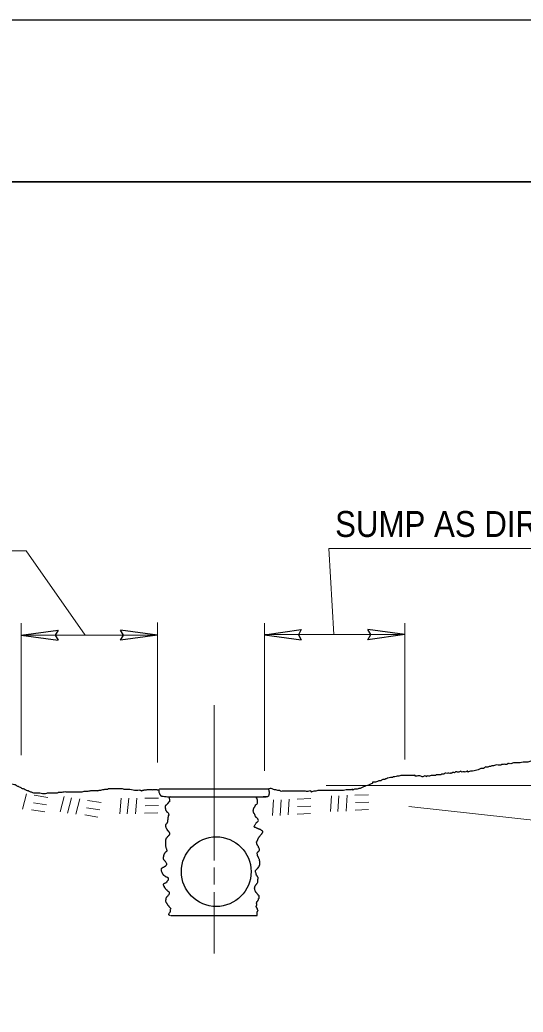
# Model space of a CAD drawing. Extents: x -395 to -23, y 146 to 425.
# Drawn here: x -229.44 to -206.16, y 330.62 to 376.53 of the extents above; entities that cross this region are included whole.
import ezdxf

# ---------------------------------------------------------------- set-up
doc = ezdxf.new("R2010")
doc.units = 0
doc.header["$LTSCALE"] = 0.48
doc.layers.add('1', color=7, linetype='Continuous', lineweight=13)

msp = doc.modelspace()

# ---------------------------------------------------------------- linework, layer by layer
at = {"layer": '1', "lineweight": 35}
msp.add_line((-358.9241, 369.0337), (-33.924, 369.0337), dxfattribs=at)
at = {"layer": '1'}
for p, q in [((-229.3778, 342.5075), (-229.3778, 348.6182)), ((-223.0775, 342.1757), (-223.0775, 348.6458)), ((-218.1312, 341.7885), (-218.1312, 348.6182)), ((-211.6374, 342.3139), (-211.6374, 348.6182)), ((-229.3779, 348.0567), (-223.0775, 348.0566)), ((-218.1312, 348.0843), (-211.6374, 348.0842)), ((-220.4573, 344.8139), (-220.4573, 337.6359)), ((-229.3155, 340.0122), (-229.1309, 340.7158)), ((-215.2738, 341.1038), (-167.6043, 341.1038)), ((-228.819, 340.3079), (-228.2097, 340.2144)), ((-228.7745, 340.6502), (-228.1474, 340.5533)), ((-227.572, 339.8921), (-227.3874, 340.5957)), ((-227.2334, 339.8297), (-227.0487, 340.5334)), ((-226.8558, 339.7789), (-226.6712, 340.4825)), ((-226.3148, 340.4169), (-225.6877, 340.3201)), ((-224.819, 339.7932), (-224.751, 340.5174)), ((-224.4748, 339.7867), (-224.4067, 340.5109)), ((-224.0939, 339.7977), (-224.0259, 340.5219)), ((-223.6636, 340.515), (-223.0291, 340.5212)), ((-217.7496, 339.7129), (-217.7038, 340.4389)), ((-217.4052, 339.717), (-217.3595, 340.443)), ((-217.025, 339.7397), (-216.9792, 340.4657)), ((-216.6168, 340.4699), (-215.9828, 340.4954)), ((-215.0775, 339.8974), (-215.0317, 340.6234)), ((-214.7332, 339.9014), (-214.6873, 340.6274)), ((-214.3529, 339.9242), (-214.3071, 340.6502)), ((-213.9447, 340.6543), (-213.3107, 340.6799)), ((-213.9225, 340.31), (-213.3067, 340.3353)), ((-228.8992, 339.9724), (-228.2898, 339.8787)), ((-226.3593, 340.0747), (-225.7501, 339.9812)), ((-223.6766, 339.826), (-223.0602, 339.8325)), ((-223.652, 340.1701), (-223.0356, 340.1766)), ((-216.6087, 339.7808), (-215.9928, 339.8062)), ((-216.5946, 340.1255), (-215.9787, 340.1509)), ((-213.9366, 339.9652), (-213.3207, 339.9906)), ((-211.4579, 340.1295), (-200.8692, 338.96)), ((-226.4395, 339.7392), (-225.8302, 339.6456)), ((-220.4572, 337.3122), (-220.4572, 336.5303)), ((-220.4573, 336.1647), (-220.4572, 333.327))]:
    msp.add_line(p, q, dxfattribs=at)
at = {"layer": '1', "lineweight": 25}
for p, q in [((-229.3776, 348.0558), (-227.6745, 348.2898)), ((-229.3776, 348.0558), (-227.6746, 347.8218)), ((-223.0778, 348.0574), (-224.7808, 348.2914)), ((-223.0778, 348.0574), (-224.7808, 347.8234)), ((-218.1309, 348.0835), (-216.4279, 348.3175)), ((-218.1309, 348.0835), (-216.4279, 347.8495)), ((-211.6378, 348.0851), (-213.3408, 348.3191)), ((-211.6378, 348.0851), (-213.3408, 347.8511)), ((-222.9588, 340.9542), (-218.0103, 340.9543)), ((-222.4622, 340.5759), (-218.0561, 340.576)), ((-222.4622, 335.0822), (-218.4623, 335.0822))]:
    msp.add_line(p, q, dxfattribs=at)
for points in [[(-373.924, 156.5337), (-373.924, 376.5337), (-28.924, 376.5337)], [(-227.6745, 348.2898), (-227.8063, 348.0534), (-227.6746, 347.8218)], [(-224.7808, 347.8234), (-224.6491, 348.0598), (-224.7808, 348.2914)], [(-216.4279, 348.3175), (-216.5597, 348.0811), (-216.4279, 347.8495)], [(-213.3408, 347.8511), (-213.2091, 348.0876), (-213.3408, 348.3191)]]:
    msp.add_lwpolyline(points, dxfattribs=at)
at = {"layer": '1'}
for points in [[(-226.4262, 348.0566), (-229.1567, 351.9639), (-243.4844, 351.9638)], [(-214.9238, 348.0843), (-215.1469, 352.0745), (-200.1387, 352.0745)]]:
    msp.add_lwpolyline(points, dxfattribs=at)
at = {"layer": '1', "lineweight": 25}
msp.add_circle((-220.3577, 337.1172), 1.6133, dxfattribs=at)
for points in [[(-205.2418, 342.3704), (-205.3057, 342.3384), (-205.4015, 342.3064), (-205.657, 342.2426), (-205.8486, 342.2106), (-205.9445, 342.1786), (-206.0083, 342.1787), (-206.1042, 342.1787), (-206.168, 342.1787), (-206.2957, 342.1467), (-206.3277, 342.1467), (-206.3596, 342.1467), (-206.4235, 342.1467), (-206.5512, 342.1467), (-206.5832, 342.1467), (-206.6151, 342.1467), (-206.679, 342.1148), (-206.7748, 342.1148), (-206.8387, 342.1147), (-206.8707, 342.1148), (-206.9026, 342.0828), (-206.9984, 342.0828), (-207.0942, 342.0828), (-207.1262, 342.0827), (-207.19, 342.0507), (-207.3177, 342.0508), (-207.4455, 342.0508), (-207.5413, 342.0189), (-207.6052, 342.0188), (-207.6692, 341.9869), (-207.7011, 341.9869), (-207.733, 341.9868), (-207.7968, 341.9549), (-207.9246, 341.9549), (-207.9566, 341.923), (-208.0524, 341.891), (-208.1162, 341.891), (-208.244, 341.8271), (-208.3717, 341.7951), (-208.4995, 341.7632), (-208.5314, 341.7632), (-208.5952, 341.7632), (-208.6912, 341.7312), (-208.7231, 341.7312), (-208.7231, 341.7632), (-208.755, 341.7632), (-208.8189, 341.7312), (-208.8827, 341.7312), (-208.9467, 341.7312), (-209.0105, 341.7312), (-209.0424, 341.7632), (-209.1063, 341.7312), (-209.2341, 341.7312), (-209.266, 341.7312), (-209.2979, 341.7312), (-209.3299, 341.6993), (-209.3618, 341.6993), (-209.4257, 341.6993), (-209.4896, 341.6673), (-209.5215, 341.6673), (-209.5534, 341.6672), (-209.6492, 341.6673), (-209.7451, 341.6673), (-209.777, 341.6673), (-209.809, 341.6353), (-209.8728, 341.6354), (-209.9687, 341.6034), (-210.0007, 341.6033), (-210.0326, 341.6034), (-210.0645, 341.6034), (-210.1284, 341.6034), (-210.1603, 341.6033), (-210.1923, 341.6034), (-210.2242, 341.5714), (-210.288, 341.5714), (-210.3199, 341.5714), (-210.3838, 341.5714), (-210.5436, 341.5394), (-210.6393, 341.5395), (-210.6393, 341.5075), (-210.6713, 341.5395), (-210.7991, 341.5075), (-210.831, 341.5075), (-210.8948, 341.5394), (-211.0865, 341.5394), (-211.1503, 341.5394), (-211.1503, 341.5714), (-211.2142, 341.5714), (-211.31, 341.5714), (-211.3739, 341.5714), (-211.4698, 341.5714)], [(-230.5976, 341.365), (-230.5501, 341.3413), (-230.4787, 341.3174), (-230.3837, 341.2937), (-230.3125, 341.2937), (-230.265, 341.2699), (-230.1699, 341.2699), (-230.1224, 341.2461), (-230.0512, 341.2223), (-229.9086, 341.1986), (-229.8136, 341.1747), (-229.6947, 341.151), (-229.6235, 341.1273), (-229.5998, 341.1035), (-229.5522, 341.0797), (-229.5048, 341.0559), (-229.4334, 341.0322), (-229.3622, 340.9846), (-229.3147, 340.9608), (-229.2909, 340.9608), (-229.1958, 340.9133), (-229.1483, 340.8895), (-229.0533, 340.8657), (-228.9583, 340.8182), (-228.887, 340.7944), (-228.8157, 340.7707), (-228.7445, 340.7707), (-228.6732, 340.7707), (-228.5782, 340.7707), (-228.4594, 340.7468), (-228.1981, 340.7468), (-228.1267, 340.7706), (-228.0555, 340.7706), (-227.9843, 340.7706), (-227.8892, 340.7707), (-227.7704, 340.7707), (-227.6992, 340.7707), (-227.6516, 340.7945), (-227.5566, 340.7944), (-227.5091, 340.7944), (-227.4853, 340.7944), (-227.3902, 340.8182), (-227.319, 340.8182), (-227.2239, 340.8182), (-227.1288, 340.8182), (-227.0813, 340.8182), (-227.0576, 340.8182), (-226.9863, 340.8182), (-226.8675, 340.8182), (-226.7725, 340.8182), (-226.6775, 340.8182), (-226.5587, 340.8182), (-226.4637, 340.842), (-226.3211, 340.842), (-226.1547, 340.8657), (-226.0835, 340.8657), (-225.9885, 340.8657), (-225.9172, 340.8657), (-225.8934, 340.8657), (-225.8459, 340.8657), (-225.7747, 340.8895), (-225.7034, 340.8895), (-225.6083, 340.9133), (-225.5608, 340.9133), (-225.5133, 340.937), (-225.4896, 340.937), (-225.4658, 340.937), (-225.4421, 340.937), (-225.3707, 340.937), (-225.347, 340.9608), (-225.2995, 340.9608), (-225.2283, 340.9608), (-225.2045, 340.9608), (-225.1807, 340.9608), (-224.9432, 340.9608), (-224.8481, 340.9608), (-224.7768, 340.9608), (-224.7056, 340.9608), (-224.6342, 340.9371), (-224.563, 340.9371), (-224.4205, 340.9371), (-224.2779, 340.9133), (-224.1354, 340.8895), (-224.0641, 340.8895), (-223.9928, 340.8895), (-223.8978, 340.8895), (-223.8741, 340.8657), (-223.8741, 340.8895), (-223.8502, 340.8657), (-223.8265, 340.8657), (-223.8047, 340.8623)], [(-211.4698, 341.5714), (-211.5336, 341.5714), (-211.5655, 341.5714), (-211.6613, 341.5714), (-211.7252, 341.5714), (-211.7572, 341.5714), (-211.821, 341.5714), (-211.9169, 341.5395), (-211.9488, 341.5395), (-212.1405, 341.5075), (-212.1724, 341.5075), (-212.2043, 341.4756), (-212.2362, 341.4755), (-212.3001, 341.4756), (-212.4279, 341.4436), (-212.4598, 341.4436), (-212.4918, 341.4117), (-212.5238, 341.4116), (-212.5556, 341.3797), (-212.5876, 341.3798), (-212.6514, 341.3797), (-212.7153, 341.3477), (-212.7792, 341.3157), (-212.8112, 341.3157), (-212.8432, 341.3158), (-212.9069, 341.2838), (-213.0667, 341.2518), (-213.0986, 341.2518), (-213.1306, 341.2518), (-213.1305, 341.2198), (-213.1944, 341.1879), (-213.2583, 341.156), (-213.3221, 341.124), (-213.418, 341.092), (-213.4499, 341.0921), (-213.4818, 341.0602), (-213.5138, 341.0601), (-213.5777, 341.0282), (-213.6415, 340.9962), (-213.7054, 340.9642), (-213.7693, 340.9642), (-213.8332, 340.9323), (-213.8651, 340.9323), (-213.897, 340.9323), (-213.9609, 340.9323), (-214.0567, 340.9003), (-214.0567, 340.9323), (-214.1206, 340.9002), (-214.1526, 340.9003), (-214.2164, 340.9002), (-214.2483, 340.9003), (-214.3123, 340.9002), (-214.3442, 340.9003), (-214.472, 340.8684), (-214.5677, 340.8684), (-214.5998, 340.8683), (-214.6317, 340.8683), (-214.6955, 340.8683), (-214.8233, 340.8684), (-214.8872, 340.8683), (-215.0149, 340.8684), (-215.0787, 340.8683), (-215.2065, 340.8683), (-215.3023, 340.8683), (-215.3342, 340.8683), (-215.3662, 340.8684), (-215.4301, 340.8683), (-215.462, 340.8684), (-215.494, 340.8683), (-215.5259, 340.8683), (-215.5578, 340.8684), (-215.6217, 340.8683), (-215.6537, 340.8683), (-215.7494, 340.8363), (-215.8452, 340.8363), (-215.9411, 340.8044), (-215.973, 340.8044), (-215.973, 340.8364), (-216.0688, 340.8364), (-216.2285, 340.8364), (-216.2604, 340.8364), (-216.3562, 340.8364), (-216.484, 340.8363), (-216.5159, 340.8364), (-216.5479, 340.8364), (-216.5798, 340.8364), (-216.7076, 340.8364), (-216.8672, 340.8364), (-216.9312, 340.8363), (-216.9951, 340.8364), (-217.059, 340.8364)], [(-223.818, 340.8682), (-223.7952, 340.8739), (-223.7492, 340.8854), (-223.7149, 340.8912), (-223.6863, 340.8969), (-223.6519, 340.9026), (-223.6232, 340.9083), (-223.6004, 340.9026), (-223.5775, 340.9083), (-223.5431, 340.9141), (-223.5202, 340.9141), (-223.4858, 340.914), (-223.4458, 340.9141), (-223.4228, 340.9197), (-223.3885, 340.9197), (-223.3598, 340.9141), (-223.2853, 340.9141), (-223.2396, 340.9198), (-223.2109, 340.9198), (-223.188, 340.9198), (-223.1651, 340.9141), (-223.1422, 340.9198), (-223.1135, 340.9141), (-223.0849, 340.9026), (-223.062, 340.8968), (-223.0391, 340.8968), (-223.0219, 340.9026)], [(-222.4647, 340.5721), (-222.6064, 340.5643), (-222.7584, 340.5827), (-222.8616, 340.5942), (-222.8844, 340.6), (-222.9073, 340.6172), (-222.9246, 340.6401), (-222.9474, 340.6745), (-222.9589, 340.6918), (-222.9703, 340.7146), (-222.9925, 340.7857), (-222.9827, 340.9332), (-222.9556, 340.9565)], [(-218.0103, 340.9543), (-217.9759, 340.9427), (-217.9416, 340.9312), (-217.9302, 340.9083), (-217.9187, 340.8624), (-217.9187, 340.8395), (-217.9073, 340.8167), (-217.9072, 340.7822), (-217.9072, 340.7593), (-217.9186, 340.7134), (-217.9187, 340.6791), (-217.9301, 340.6562), (-217.9416, 340.6103), (-218.0443, 340.5747), (-218.1852, 340.5747)], [(-217.059, 340.8364), (-217.1547, 340.8364), (-217.3145, 340.8364), (-217.3783, 340.8363), (-217.4102, 340.8683), (-217.5061, 340.8683), (-217.6018, 340.9003), (-217.6338, 340.9002), (-217.6658, 340.9003), (-217.7662, 340.947), (-217.9807, 340.9402)], [(-222.5174, 340.5417), (-222.5341, 340.5251), (-222.5175, 340.4752), (-222.5174, 340.392), (-222.5174, 340.3587), (-222.5341, 340.3422), (-222.5673, 340.3256), (-222.5839, 340.2922), (-222.6171, 340.2591), (-222.6337, 340.2424), (-222.6669, 340.2092), (-222.6836, 340.1926), (-222.7002, 340.176), (-222.7167, 340.1593), (-222.7168, 340.1261), (-222.7167, 340.0596), (-222.7002, 340.0097), (-222.7002, 339.9765), (-222.6836, 339.9432), (-222.667, 339.91), (-222.6337, 339.8767), (-222.6005, 339.8601), (-222.5673, 339.8102), (-222.5673, 339.777), (-222.5507, 339.7603), (-222.5507, 339.7271), (-222.5673, 339.7105), (-222.5839, 339.6772), (-222.5838, 339.6439), (-222.6005, 339.6107), (-222.6005, 339.5775), (-222.6005, 339.5442), (-222.6005, 339.511), (-222.6171, 339.4778), (-222.6171, 339.4445), (-222.6171, 339.4112), (-222.6337, 339.378), (-222.6503, 339.3448), (-222.6835, 339.3115), (-222.7002, 339.2783), (-222.7002, 339.245), (-222.7002, 339.2117), (-222.6836, 339.1619), (-222.667, 339.1121), (-222.6503, 339.0788), (-222.6337, 339.0622), (-222.6171, 339.0289), (-222.5839, 339.0122), (-222.5673, 338.979), (-222.5506, 338.9624), (-222.534, 338.9292), (-222.5174, 338.9125), (-222.5174, 338.8793), (-222.5175, 338.8461), (-222.5341, 338.8294), (-222.5506, 338.7962), (-222.5673, 338.7796), (-222.5839, 338.7629), (-222.6172, 338.7297), (-222.6337, 338.7131), (-222.6503, 338.6798), (-222.667, 338.6633), (-222.6836, 338.6466), (-222.6836, 338.6133), (-222.7002, 338.5967), (-222.7002, 338.5468), (-222.7002, 338.5136), (-222.7002, 338.4637), (-222.7002, 338.4304), (-222.7002, 338.3972), (-222.7002, 338.3473), (-222.7002, 338.2974), (-222.6836, 338.2808), (-222.6836, 338.2476), (-222.6836, 338.2143), (-222.6669, 338.1812), (-222.6669, 338.1479), (-222.6502, 338.1147), (-222.6503, 338.0647), (-222.667, 338.0482), (-222.6836, 338.0315), (-222.7168, 337.9982), (-222.75, 337.965), (-222.7667, 337.9318), (-222.7832, 337.9152), (-222.7832, 337.8819), (-222.7998, 337.8653), (-222.7999, 337.832), (-222.8164, 337.7821), (-222.8164, 337.7322), (-222.7998, 337.699)], [(-218.4804, 337.965), (-218.4638, 337.9817), (-218.4472, 337.9982), (-218.4139, 338.0481), (-218.3973, 338.0648), (-218.3808, 338.0814), (-218.3641, 338.1146), (-218.3641, 338.1645), (-218.3808, 338.1977), (-218.3973, 338.231), (-218.3973, 338.2643), (-218.4139, 338.2975), (-218.4471, 338.3307), (-218.4638, 338.364), (-218.4803, 338.3972), (-218.4803, 338.4471), (-218.497, 338.4803), (-218.4803, 338.5136), (-218.4638, 338.5468), (-218.4472, 338.5801), (-218.4305, 338.6133), (-218.4139, 338.6466), (-218.3973, 338.6798), (-218.3808, 338.7131), (-218.3641, 338.7462), (-218.3308, 338.7796), (-218.2976, 338.8294), (-218.2644, 338.8461), (-218.2478, 338.8793), (-218.2312, 338.8959), (-218.2146, 338.9292), (-218.1979, 338.9624), (-218.2146, 338.9957), (-218.2312, 339.0123), (-218.2644, 339.0289), (-218.2977, 339.0455), (-218.3142, 339.0622), (-218.3641, 339.0788), (-218.3973, 339.0954), (-218.4305, 339.1121), (-218.4803, 339.1287), (-218.5136, 339.1452), (-218.5468, 339.1619), (-218.5801, 339.1619), (-218.5967, 339.1785), (-218.6133, 339.2118), (-218.5967, 339.2451), (-218.5634, 339.2949), (-218.5302, 339.3447), (-218.5136, 339.3614), (-218.4969, 339.3947), (-218.4638, 339.4112), (-218.4472, 339.4279), (-218.4306, 339.4446), (-218.4139, 339.4611), (-218.4139, 339.511), (-218.4306, 339.5442), (-218.4472, 339.5775), (-218.4804, 339.6107), (-218.5136, 339.6273), (-218.5302, 339.6606), (-218.5468, 339.6773), (-218.5634, 339.7105), (-218.5967, 339.7937), (-218.6132, 339.8102), (-218.6133, 339.8435), (-218.6299, 339.8601), (-218.6465, 339.9099), (-218.6465, 339.9432), (-218.6299, 339.9931), (-218.6298, 340.0263), (-218.6132, 340.0763), (-218.5967, 340.0928), (-218.5801, 340.1094), (-218.5302, 340.2092), (-218.4803, 340.2425), (-218.4638, 340.2591), (-218.4472, 340.3089), (-218.4472, 340.3422), (-218.4472, 340.3754), (-218.4471, 340.4087), (-218.4472, 340.4419), (-218.4638, 340.4585), (-218.4638, 340.4917), (-218.4804, 340.5085), (-218.4969, 340.5251), (-218.4803, 340.5417)], [(-218.4623, 335.0822), (-218.4638, 335.2055), (-218.4638, 335.2387), (-218.4471, 335.2887), (-218.4305, 335.3052), (-218.4305, 335.3384), (-218.4472, 335.3552), (-218.4472, 335.3884), (-218.4638, 335.405), (-218.4804, 335.4382), (-218.497, 335.4714), (-218.5136, 335.4881), (-218.5136, 335.5213), (-218.497, 335.5379), (-218.4803, 335.5878), (-218.4803, 335.6211), (-218.497, 335.6377), (-218.497, 335.6709), (-218.4803, 335.6876), (-218.4804, 335.7208), (-218.4638, 335.7374), (-218.4472, 335.7541), (-218.4305, 335.7872), (-218.4139, 335.8039), (-218.3973, 335.8372), (-218.3973, 335.8704), (-218.3808, 335.887), (-218.3807, 335.9203), (-218.3807, 335.9702), (-218.3808, 336.0034), (-218.4139, 336.0367), (-218.4306, 336.0532), (-218.4638, 336.0866), (-218.4804, 336.1198), (-218.497, 336.1363), (-218.5136, 336.1531), (-218.5302, 336.1862), (-218.5468, 336.2028), (-218.5634, 336.2196), (-218.5634, 336.2528), (-218.58, 336.3027), (-218.5801, 336.3359), (-218.5967, 336.3525), (-218.5801, 336.3857), (-218.58, 336.419), (-218.5635, 336.4522), (-218.5468, 336.4688), (-218.5302, 336.4855), (-218.5136, 336.5188), (-218.497, 336.5354), (-218.4804, 336.5686), (-218.4638, 336.5852), (-218.4472, 336.6019), (-218.4305, 336.6517), (-218.4305, 336.7016), (-218.4306, 336.7348), (-218.4305, 336.7681), (-218.4139, 336.8013), (-218.4472, 336.8845), (-218.4638, 336.9011), (-218.4803, 336.9343), (-218.497, 336.951), (-218.497, 336.9842), (-218.5136, 337.0008), (-218.5136, 337.0341), (-218.5302, 337.0673), (-218.5468, 337.1172), (-218.5468, 337.1504), (-218.5302, 337.1837), (-218.497, 337.217), (-218.4638, 337.2502), (-218.4472, 337.2835), (-218.4139, 337.3001), (-218.3973, 337.3333), (-218.3808, 337.35), (-218.3807, 337.3832), (-218.3641, 337.3997), (-218.3474, 337.4331), (-218.3475, 337.4663), (-218.3475, 337.4996), (-218.3474, 337.5328), (-218.3474, 337.5993), (-218.3641, 337.6325), (-218.3641, 337.6824), (-218.3808, 337.6991), (-218.3972, 337.7655), (-218.4305, 337.8153), (-218.4472, 337.8487), (-218.4471, 337.8819), (-218.4638, 337.9484), (-218.4804, 337.965)], [(-222.7998, 337.699), (-222.7832, 337.6658), (-222.7667, 337.6492), (-222.7333, 337.6159), (-222.7167, 337.5827), (-222.6836, 337.5494), (-222.6669, 337.4996), (-222.6669, 337.4663), (-222.667, 337.4331), (-222.6836, 337.3998), (-222.7002, 337.3665), (-222.7334, 337.3499), (-222.7666, 337.3333), (-222.7999, 337.3167), (-222.8662, 337.2834), (-222.8829, 337.2668), (-222.8996, 337.2502), (-222.8995, 337.2169), (-222.8995, 337.1837), (-222.8996, 337.1505), (-222.8829, 337.1006), (-222.8663, 337.0673), (-222.8498, 337.0341), (-222.8331, 337.0008), (-222.8165, 336.9842), (-222.7998, 336.9676), (-222.7832, 336.951), (-222.7666, 336.9343), (-222.7334, 336.9178), (-222.7167, 336.9012), (-222.6835, 336.8845), (-222.6503, 336.8844), (-222.6171, 336.8512), (-222.5838, 336.8346), (-222.5838, 336.7847), (-222.5839, 336.7515), (-222.6005, 336.7017), (-222.6337, 336.685), (-222.6503, 336.6351), (-222.6669, 336.6185), (-222.6835, 336.6018), (-222.7002, 336.5852), (-222.7334, 336.5852), (-222.7832, 336.552), (-222.8165, 336.5353), (-222.8164, 336.5021), (-222.7998, 336.4855), (-222.7832, 336.4522), (-222.7666, 336.4356), (-222.7667, 336.4023), (-222.75, 336.3857), (-222.7333, 336.3692), (-222.7167, 336.3359), (-222.7002, 336.3193), (-222.6836, 336.3027), (-222.6669, 336.2861), (-222.6503, 336.2693), (-222.6337, 336.2527), (-222.6171, 336.2362), (-222.6005, 336.2195), (-222.5673, 336.2029), (-222.5507, 336.1863), (-222.534, 336.153), (-222.5341, 336.1198), (-222.534, 336.0865), (-222.5507, 336.0533), (-222.5839, 336.02), (-222.6005, 336.0034), (-222.6172, 335.9702), (-222.6503, 335.9535), (-222.6669, 335.9203), (-222.6836, 335.8871), (-222.6836, 335.8372), (-222.7002, 335.8039), (-222.7002, 335.7541), (-222.6835, 335.7042), (-222.6669, 335.671), (-222.6503, 335.6377), (-222.6337, 335.6211), (-222.6171, 335.6045), (-222.6005, 335.5712), (-222.5839, 335.5546), (-222.5673, 335.538), (-222.5507, 335.5048), (-222.534, 335.4881), (-222.5174, 335.4715), (-222.5008, 335.4548), (-222.4842, 335.4382), (-222.4676, 335.4216), (-222.4676, 335.3883), (-222.4842, 335.3717)], [(-222.4842, 335.3717), (-222.4842, 335.3052), (-222.4842, 335.2719), (-222.5008, 335.2387), (-222.5174, 335.2055), (-222.5507, 335.1722), (-222.5673, 335.139), (-222.5507, 335.1224), (-222.5174, 335.1058), (-222.5008, 335.0892), (-222.5004, 335.0889)]]:
    msp.add_spline(points, degree=3, dxfattribs=at)

# ---------------------------------------------------------------- texts
at = {"layer": '1', "width": 0.9}
msp.add_text('SUMP AS DIRECTED', height=1.2, dxfattribs=at).set_placement((-214.8598, 352.6053))

doc.saveas('drawing.dxf')
